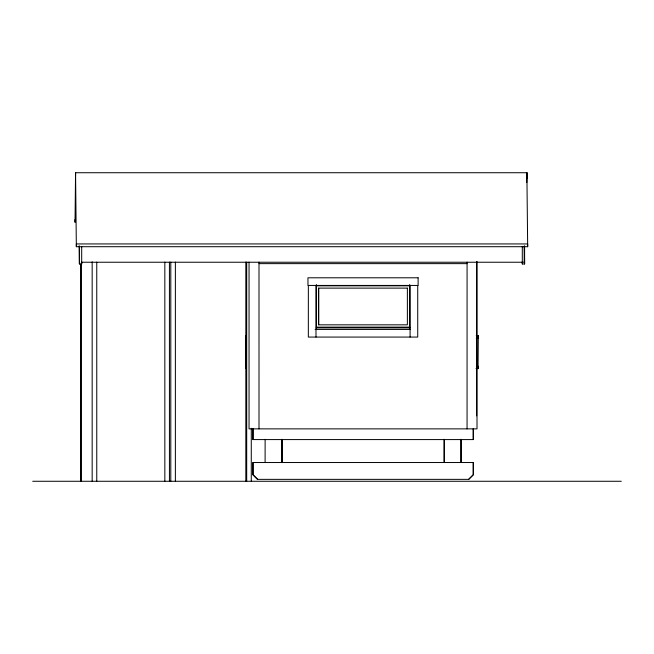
<?xml version="1.0" encoding="UTF-8"?>
<svg xmlns="http://www.w3.org/2000/svg" width="654" height="654" viewBox="0 0 654 654"><rect width="100%" height="100%" fill="white"/><g stroke="black" fill="none" stroke-linecap="round" stroke-linejoin="round"><path stroke-width="0.98" d="M75.562 172.73L75.553 175.501L75.545 172.73L526.879 172.73L527.672 246.705L76.346 246.705L75.562 172.73L75.03 222.327L75.022 219.556M76.346 246.705L76.355 243.934L527.672 243.934L527.672 246.705M526.797 182.63L526.879 172.73L526.797 178.836M476.022 368.611L478.058 368.611L478.287 335.682L476.251 335.682M468.583 479.357L473.202 474.771L473.177 462.525M81.685 262.238L524.206 262.238L524.206 246.403M259 263.636L467.062 263.636M79.191 245.741L79.396 263.979L81.693 263.979L81.693 246.386M522.284 261.952L522.301 263.979L524.598 263.979L524.598 246.386M316.348 285.823L409.69 285.823M407.368 288.12L407.377 324.834L318.637 324.834L318.637 288.12L407.377 288.12M315.097 329.428L410.091 329.428M476.259 338.232L478.295 338.232L478.287 335.682M476.635 415.862L476.635 261.755M257.455 479.357L468.779 479.357L473.365 474.771L473.365 462.525L252.869 462.525L252.894 474.771L257.488 479.357M32.7 481.27L621.3 481.27M257.651 479.357L253.057 474.771L253.057 462.525M524.394 245.741L524.598 263.979M81.668 261.952L81.693 263.979M526.871 172.73L526.871 175.501M478.049 366.068L478.058 368.611M245.757 338.232L245.749 335.682L245.52 368.611L245.512 366.068M522.301 246.386L522.301 263.979M477.011 261.437L477.011 428.869L249.043 428.869L249.043 262.099M473.365 428.869L473.365 439.578L252.877 439.578L252.877 428.869M473.185 428.869L473.185 439.578M467.079 262.107L467.062 428.869M461.111 439.333L461.127 462.525M460.947 439.333L460.939 462.525M444.287 439.333L444.295 462.525M444.123 439.333L444.107 462.525M417.734 285.438L417.726 337.072L308.336 337.072L308.353 285.438M410.074 285.438L410.091 337.072M409.69 284.547L409.715 329.428M318.645 288.12L318.645 324.834M316.373 284.547L316.397 329.428M315.996 285.438L315.996 337.072M282.127 439.578L282.127 462.525L282.111 439.333M281.948 439.333L281.939 462.525M265.123 439.333L265.107 462.525M259 262.131L259.009 428.869M253.057 428.869L253.057 439.578M251.283 428.264L251.275 481.27M246.689 262.107L246.697 481.27M245.83 262.099L245.822 481.27M175.386 262.099L175.378 481.27M170.8 262.099L170.792 481.27M169.427 262.107L169.435 481.27M164.833 262.107L164.841 481.27M96.759 262.107L96.767 481.27M92.165 261.804L92.165 481.27M81.456 262.107L81.464 481.27M80.54 264.134L80.524 481.27M79.396 246.386L79.396 263.979M418.119 277.795L307.952 277.795L307.969 285.438L418.119 285.438L418.119 277.795M409.69 327.131L316.348 327.131L316.397 327.899L409.715 327.899L409.69 327.131"/></g></svg>
